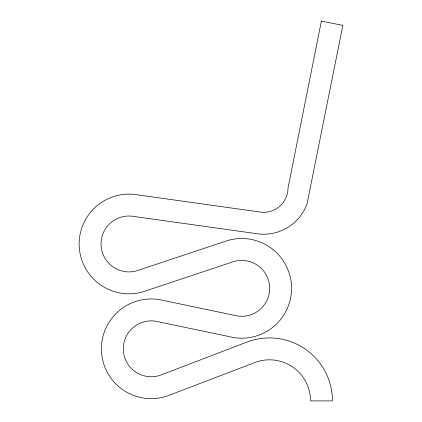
<?xml version="1.0" encoding="UTF-8"?>
<svg xmlns="http://www.w3.org/2000/svg" width="422" height="422" viewBox="0 0 422 422"><rect width="100%" height="100%" fill="white"/><g stroke="black" fill="none" stroke-linecap="round" stroke-linejoin="round"><path stroke-width="0.63" d="M321.379 21.1L288.004 188.165A24.36 24.36 0 0 1 286.491 196.415A24.397 24.397 0 0 1 258.929 211.876L137.894 194.911A50.856 50.856 0 0 0 123.899 194.389A49.843 49.843 0 0 0 80.481 255.452A49.843 49.843 0 0 0 146.666 290.573L231.81 262.204A28.627 28.627 0 0 1 238.884 260.543A27.947 27.947 0 0 1 269.6 290.352A27.947 27.947 0 0 1 234.927 315.445L163.377 300.448A50.45 50.45 0 0 0 146.17 299.23A49.838 49.838 0 0 0 102.905 360.942A49.838 49.838 0 0 0 170.187 394.902L253.284 363.115A41.572 41.572 0 0 1 267.353 359.871A41.082 41.082 0 0 1 310.539 400.9L332.43 400.9A62.978 62.978 0 0 0 266.235 338.006A63.184 63.184 0 0 0 245.799 342.527L162.27 374.488A27.947 27.947 0 0 1 124.195 355.825A27.947 27.947 0 0 1 148.396 321.01A28.285 28.285 0 0 1 158.044 321.691L229.594 336.687A49.843 49.843 0 0 0 291.433 291.929A49.843 49.843 0 0 0 236.658 238.762A51.062 51.062 0 0 0 224.035 241.727L138.891 270.096A27.947 27.947 0 0 1 101.781 250.404A27.947 27.947 0 0 1 126.125 216.169A28.511 28.511 0 0 1 133.974 216.465L255.943 233.577A46.272 46.272 0 0 0 307.026 204.016L342.849 25.389L321.379 21.1"/></g></svg>
